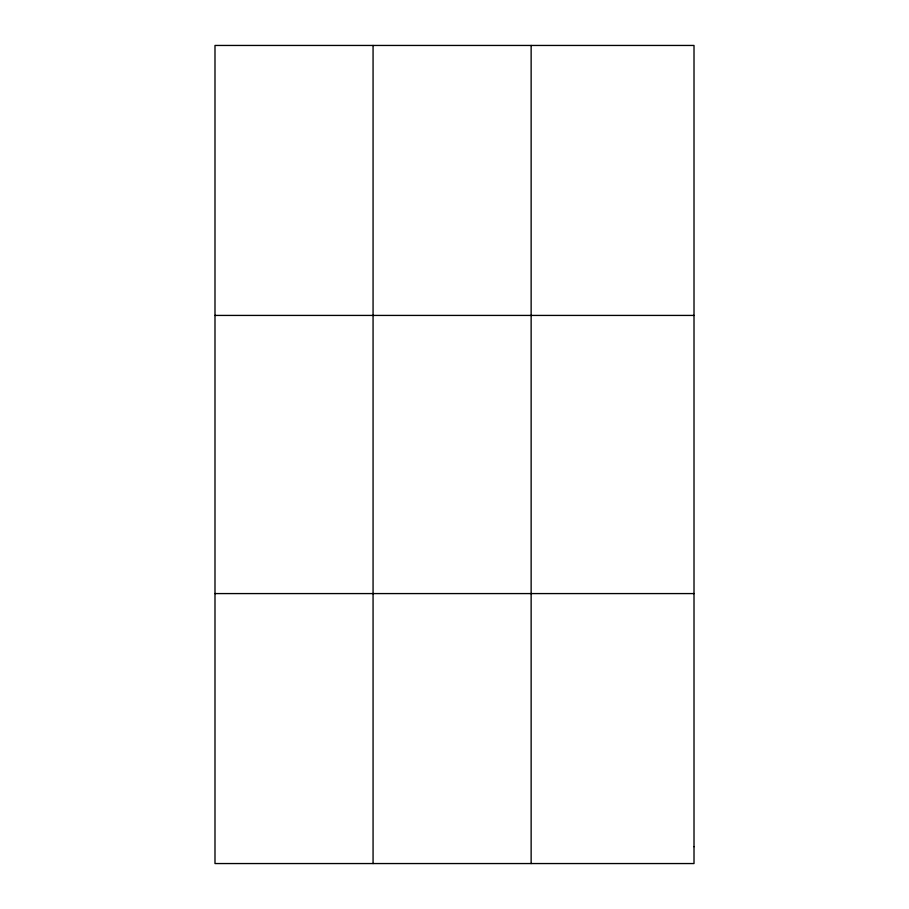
<?xml version="1.0" encoding="UTF-8"?>
<svg xmlns="http://www.w3.org/2000/svg" width="909" height="909" viewBox="0 0 909 909"><rect width="100%" height="100%" fill="white"/><g stroke="black" fill="none" stroke-linecap="round" stroke-linejoin="round"><path stroke-width="1.36" d="M373.065 45.45L373.065 863.55M531.14 45.45L531.14 863.55M214.99 315.423L694.01 315.423M214.99 593.577L694.01 593.577M694.01 846.677L694.01 863.55L214.99 863.55L214.99 45.45L694.01 45.45L694.01 846.677"/></g></svg>
